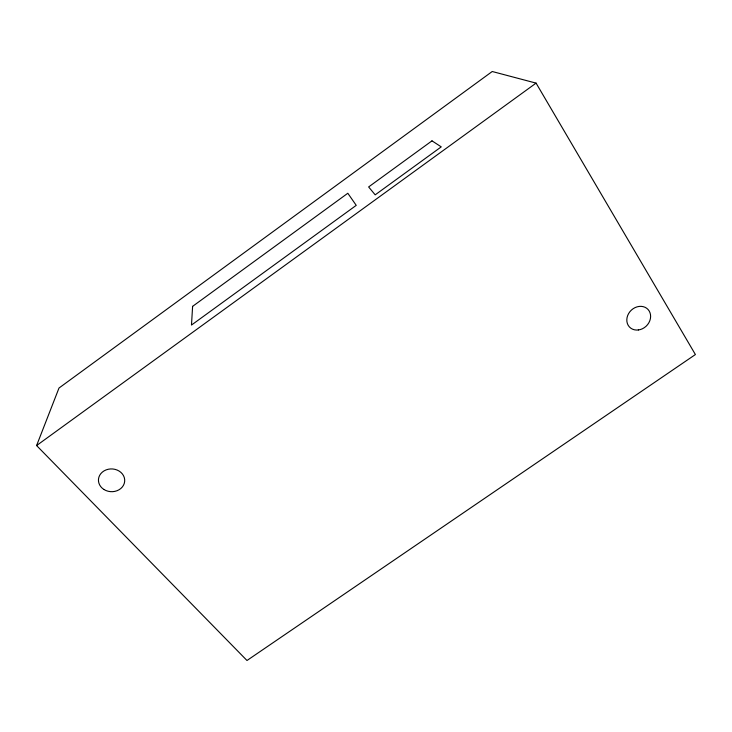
<?xml version="1.0" encoding="UTF-8"?>
<svg xmlns="http://www.w3.org/2000/svg" width="732" height="732" viewBox="0 0 732 732"><rect width="100%" height="100%" fill="white"/><g stroke="black" fill="none" stroke-linecap="round" stroke-linejoin="round"><path stroke-width="1.1" d="M36.6 445.559L58.999 388.033L492.224 71.507L536.08 83.119L695.4 354.544L246.986 660.493L36.6 445.559L536.08 83.119M192.608 306.36L191.482 325.063L356.237 205.353L347.819 193.257L192.608 306.36M431.99 140.846L368.635 186.944L375.187 194.84L441.25 146.867L431.99 140.846M103.99 489.516A13.139 11.383 2.6 0 0 124.66 481.51A13.139 11.383 2.6 0 0 106.094 469.898A13.139 11.383 2.6 0 0 103.99 489.516M638.359 329.967A12.773 10.916 -44.3 0 0 649.202 311.027A12.773 10.916 -44.3 0 0 628.587 313.616A12.773 10.916 -44.3 0 0 638.359 329.967"/></g></svg>
